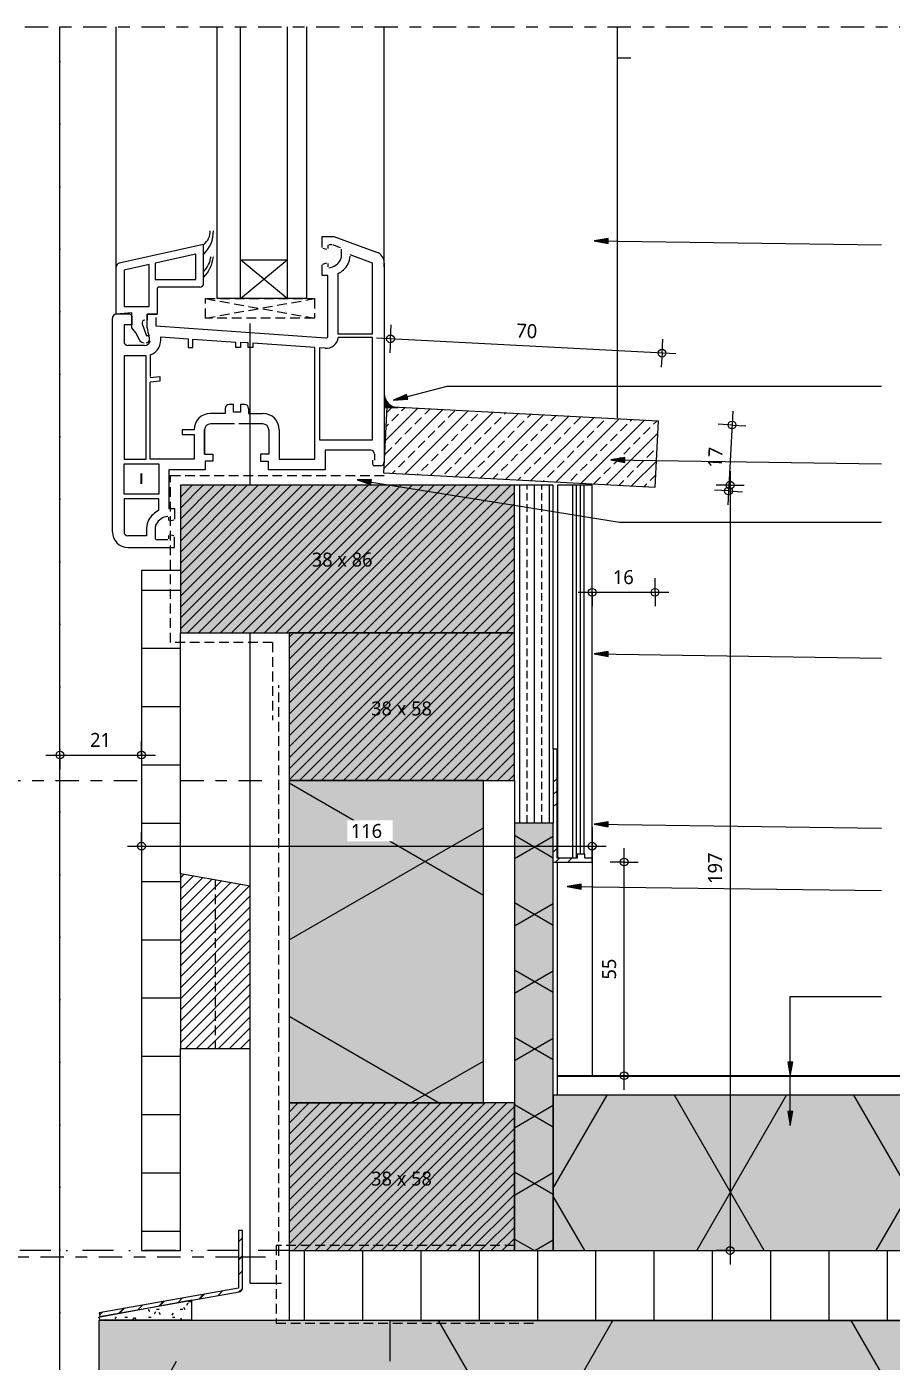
# Model space of a CAD drawing. Header units: millimetres. Extents: x 2457 to 4349, y 3067 to 7524.
# Drawn here: x 2913.5 to 3136, y 6836.5 to 7180 of the extents above; entities that cross this region are included whole.
import ezdxf

# ---------------------------------------------------------------- set-up
doc = ezdxf.new("R2010")
doc.units = ezdxf.units.MM
for name, pattern in [('MV_center', [15, 6, -3, 3, -3]), ('MV_hidden', [3.75, 2.5, -1.25]), ('MV_stramien', [16, 8, -4, 0, -4])]:
    doc.linetypes.add(name, pattern=pattern)
for name, color, linetype, lineweight in [('A-ANNO-DIMS', 211, 'Continuous', 13), ('A-ANNO-DIMS-2', 211, 'Continuous', 13), ('A-ANNO-NOTE', 131, 'Continuous', 18), ('A-DETL', 90, 'Continuous', 13), ('A-DETL-GENF', 92, 'Continuous', 18), ('A-DETL-MEDM', 33, 'Continuous', 25), ('G-ANNO-TEXT', 231, 'Continuous', 13)]:
    doc.layers.add(name, color=color, linetype=linetype, lineweight=lineweight)
doc.styles.add('Segoe UI_1', font='segoeui.ttf', dxfattribs={"height": 3.6})
doc.dimstyles.new('1_8_mm', dxfattribs={"dimscale": 304.8, "dimtxt": 3.77051, "dimasz": 0.006562, "dimexe": 0.011811, "dimexo": 0.0625, "dimgap": 0.003281, "dimtad": 1, "dimdec": 0, "dimzin": 0, "dimdsep": 46, "dimtxsty": 'Segoe UI_1', "dimblk1": 'DOTBLANK', "dimblk2": 'DOTBLANK', "dimsah": 1, "dimcen": 0.09, "dimdle": 0.011811, "dimazin": 0, "dimtfac": 1, "dimtdec": 4, "dimtix": 1, "dimtmove": 0, "dimatfit": 3, "dimfxl": 0.011811, "dimfxlon": 1, "dimtvp": 1, "dimtfill": 1, "dimtolj": 1, "dimtzin": 0, "dimarcsym": 2})

# ---------------------------------------------------------------- blocks, each defined once
blk = doc.blocks.new('NLRS_00_DI_maskeer - Type 1-4234790-Details Strandbaak Strandhuis 2_0')
at = {"layer": 'A-DETL-GENF', "linetype": 'MV_center'}
for p, q in [((-100, 0), (147.13, 0)), ((157.13, 0), (179, 0))]:
    blk.add_line(p, q, dxfattribs=at)
blk = doc.blocks.new('NLRS_00_DI_maskeer - Type 1-4234789-Details Strandbaak Strandhuis 2_0')
at = {"layer": 'A-DETL-GENF', "linetype": 'MV_center'}
for p, q in [((177.13, 0), (-100, 0)), ((184, 0), (178.13, 0))]:
    blk.add_line(p, q, dxfattribs=at)
blk = doc.blocks.new('31 dubbel_glas - Type 1-3252149-Details Strandbaak Strandhuis 2_0')
at = {"layer": 'A-DETL-GENF', "lineweight": 13}
for p, q in [((0, 23), (70, 23)), ((0, 0), (0, 23)), ((0, 17), (70, 17)), ((0, 5), (10, 17)), ((0, 17), (10, 5)), ((10, 17), (10, 5)), ((70, 5), (0, 5)), ((70, 0), (0, 0))]:
    blk.add_line(p, q, dxfattribs=at)
blk = doc.blocks.new('42 isolatie - Type 1-3779460-Details Strandbaak Strandhuis 2_0')
at = {"layer": 'A-DETL-GENF'}
blk.add_hatch(color=256, dxfattribs=at).paths.add_polyline_path([(0.28, 0.8), (83.28, 0.8), (83.28, 50.8), (0.28, 50.8), (0.28, 34.97)])
at = {"layer": 'A-DETL-GENF', "lineweight": 13}
h = blk.add_hatch(dxfattribs=at)
h.set_pattern_fill('FP_12', color=256, style=0, pattern_type=2)
h.set_pattern_definition([(60, (0, 0), (-45.033, 26), []), (120, (0, 0), (-45.033, -26), [])])
h.paths.add_polyline_path([(0.28, 0.8), (83.28, 0.8), (83.28, 50.8), (0.28, 50.8), (0.28, 34.97)])
at = {"layer": 'A-DETL-GENF'}
for p, q in [((83.28, 50.8), (0.28, 50.8)), ((0.28, 50.8), (0.28, 0.8)), ((83.28, 50.8), (0.28, 50.8)), ((83.28, 0.8), (83.28, 50.8)), ((0.28, 0.8), (83.28, 0.8)), ((0.28, 0.8), (83.28, 0.8))]:
    blk.add_line(p, q, dxfattribs=at)
blk = doc.blocks.new('42 isolatie - Type 1-3779071-Details Strandbaak Strandhuis 2_0')
at = {"layer": 'A-DETL-GENF'}
blk.add_hatch(color=256, dxfattribs=at).paths.add_polyline_path([(4.28, 0.8), (253.82, 0.8), (253.82, 89.8), (73.78, 89.8), (73.78, 79.3), (16.28, 79.3), (14.7, 79.19), (13.17, 78.89), (11.69, 78.39), (10.28, 77.69), (8.97, 76.82), (7.79, 75.79), (6.76, 74.6), (5.89, 73.3), (5.19, 71.89), (4.69, 70.41), (4.38, 68.88), (4.28, 67.3), (4.28, 59.63)])
at = {"layer": 'A-DETL-GENF', "lineweight": 13}
h = blk.add_hatch(dxfattribs=at)
h.set_pattern_fill('FP_13', color=256, style=0, pattern_type=2)
h.set_pattern_definition([(60, (-357.56, 184.11), (-79.674, 46), []), (120, (-357.56, 184.11), (-79.674, -46), [])])
h.paths.add_polyline_path([(4.28, 0.8), (253.82, 0.8), (253.82, 89.8), (73.78, 89.8), (73.78, 79.3), (16.28, 79.3), (14.7, 79.19), (13.17, 78.89), (11.69, 78.39), (10.28, 77.69), (8.97, 76.82), (7.79, 75.79), (6.76, 74.6), (5.89, 73.3), (5.19, 71.89), (4.69, 70.41), (4.38, 68.88), (4.28, 67.3), (4.28, 59.63)])
at = {"layer": 'A-DETL-GENF'}
for p, q in [((253.82, 89.8), (73.78, 89.8)), ((4.28, 0.8), (253.82, 0.8))]:
    blk.add_line(p, q, dxfattribs=at)
blk = doc.blocks.new('00 plaatmateriaal1 - d_10 mm-3252150-Details Strandbaak Strandhuis 2_0')
at = {"layer": 'A-DETL-GENF', "lineweight": 13}
h = blk.add_hatch(dxfattribs=at)
h.set_pattern_fill('FP_2', color=256, style=0, pattern_type=2)
h.set_pattern_definition([(90, (0, 0), (-15, 9e-16), [])])
h.paths.add_polyline_path([(175, -10), (175, 0), (0, 0), (0, -10), (133.96, -10)])
at = {"layer": 'A-DETL-MEDM', "lineweight": 18}
for p, q in [((0, 0), (0, -10)), ((78, 0), (16, 0)), ((175, 0), (123, 0)), ((175, -10), (175, 0)), ((0, -10), (175, -10))]:
    blk.add_line(p, q, dxfattribs=at)
blk = doc.blocks.new('00 plaatmateriaal1 - d_18 mm-3252151-Details Strandbaak Strandhuis 2_0')
at = {"layer": 'A-DETL-GENF', "lineweight": 13}
h = blk.add_hatch(dxfattribs=at)
h.set_pattern_fill('FP_1', color=256, style=0, pattern_type=2)
h.set_pattern_definition([(270, (0, 0), (-15, -9e-16), [])])
h.paths.add_polyline_path([(43.96, 18), (43.96, 0), (250, 0), (250, 18), (146.48, 18)])
at = {"layer": 'A-DETL-MEDM', "lineweight": 18}
for p, q in [((224, 18), (43.96, 18)), ((250, 0), (250, 18))]:
    blk.add_line(p, q, dxfattribs=at)
blk = doc.blocks.new('00 hout_rechthoekig_sls - SLS 38x58-V7-Details Strandbaak Strandhuis 2_0')
at = {"layer": 'A-DETL-GENF', "lineweight": 13}
blk.add_hatch(color=256, dxfattribs=at).paths.add_polyline_path([(58, 0), (58, 38), (0, 38), (0, 0), (15.83, 0)])
at = {"layer": 'A-DETL-MEDM', "lineweight": 13}
h = blk.add_hatch(dxfattribs=at)
h.set_pattern_fill('FP_14', color=256, style=0, pattern_type=2)
h.set_pattern_definition([(45, (-2981.011, -6864.998), (-1.41421356, 1.41421356), [])])
h.paths.add_polyline_path([(58, 0), (58, 38), (0, 38), (0, 0), (15.83, 0)])
at = {"layer": 'A-DETL-MEDM', "lineweight": 18}
for p, q in [((58, 38), (0, 38)), ((0, 38), (0, 0)), ((58, 38), (0, 38)), ((58, 0), (58, 38)), ((58, 0), (58, 38)), ((58, 0), (58, 38)), ((0, 0), (58, 0))]:
    blk.add_line(p, q, dxfattribs=at)
blk = doc.blocks.new('42 isolatie - Type 1-3779572-Details Strandbaak Strandhuis 2_0')
at = {"layer": 'A-DETL-GENF'}
blk.add_hatch(color=256, dxfattribs=at).paths.add_polyline_path([(138.32, 0.8), (138.32, 40.8), (0.28, 40.8), (0.28, 0.8), (35.8, 0.8)])
at = {"layer": 'A-DETL-GENF', "lineweight": 13}
h = blk.add_hatch(dxfattribs=at)
h.set_pattern_fill('FP_19', color=256, style=0, pattern_type=2)
h.set_pattern_definition([(60, (0, 0), (-34.641, 20), []), (120, (0, 0), (-34.641, -20), [])])
h.paths.add_polyline_path([(138.32, 0.8), (138.32, 40.8), (0.28, 40.8), (0.28, 0.8), (35.8, 0.8)])
at = {"layer": 'A-DETL-GENF'}
for p, q in [((138.32, 40.8), (0.28, 40.8)), ((0.28, 40.8), (0.28, 0.8)), ((138.32, 40.8), (0.28, 40.8)), ((0.28, 0.8), (138.32, 0.8)), ((0.28, 0.8), (138.32, 0.8))]:
    blk.add_line(p, q, dxfattribs=at)
blk = doc.blocks.new('00 hout_rechthoekig_sls - SLS 38x86-4309803-Details Strandbaak Strandhuis 2_0')
at = {"layer": 'A-DETL-GENF', "lineweight": 13}
blk.add_hatch(color=256, dxfattribs=at).paths.add_polyline_path([(0, 38), (0, 0), (86, 0), (86, 38), (58, 38)])
at = {"layer": 'A-DETL-MEDM', "lineweight": 13}
h = blk.add_hatch(dxfattribs=at)
h.set_pattern_fill('FP_20', color=256, style=0, pattern_type=2)
h.set_pattern_definition([(225, (3039.011, 7061.998), (1.41421356, -1.41421356), [])])
h.paths.add_polyline_path([(0, 38), (0, 0), (86, 0), (86, 38), (58, 38)])
at = {"layer": 'A-DETL-MEDM', "lineweight": 18}
for p, q in [((58, 38), (0, 38)), ((0, 38), (0, 0)), ((58, 38), (0, 38)), ((86, 38), (58, 38)), ((86, 38), (58, 38)), ((86, 0), (86, 38)), ((86, 0), (86, 38)), ((86, 0), (86, 38)), ((0, 0), (86, 0))]:
    blk.add_line(p, q, dxfattribs=at)
blk = doc.blocks.new('00 hout_rechthoekig_sls - SLS 38x58-V8-Details Strandbaak Strandhuis 2_0')
at = {"layer": 'A-DETL-GENF', "lineweight": 13}
blk.add_hatch(color=256, dxfattribs=at).paths.add_polyline_path([(58, 0), (58, 38), (0, 38), (0, 0)])
at = {"layer": 'A-DETL-MEDM', "lineweight": 13}
h = blk.add_hatch(dxfattribs=at)
h.set_pattern_fill('FP_21', color=256, style=0, pattern_type=2)
h.set_pattern_definition([(45, (-2981.011, -6985.998), (-1.41421356, 1.41421356), [])])
h.paths.add_polyline_path([(58, 0), (58, 38), (0, 38), (0, 0)])
at = {"layer": 'A-DETL-MEDM', "lineweight": 18}
for p, q in [((58, 38), (0, 38)), ((0, 38), (0, 0)), ((58, 38), (0, 38)), ((58, 0), (58, 38)), ((58, 0), (58, 38)), ((58, 0), (58, 38)), ((0, 0), (58, 0))]:
    blk.add_line(p, q, dxfattribs=at)
blk = doc.blocks.new('NLRS_00_DI_maskeer - Type 1-4234794-Details Strandbaak Strandhuis 2_0')
at = {"layer": 'A-DETL-GENF', "linetype": 'MV_center'}
blk.add_line((-100, 0), (240, 0), dxfattribs=at)
blk = doc.blocks.new('42 isolatie - Type 1-3779623-Details Strandbaak Strandhuis 2_0')
at = {"layer": 'A-DETL-GENF'}
blk.add_hatch(color=256, dxfattribs=at).paths.add_polyline_path([(0.28, 0.8), (110.28, 0.8), (110.28, 10.8), (0.28, 10.8)])
at = {"layer": 'A-DETL-GENF', "lineweight": 13}
h = blk.add_hatch(dxfattribs=at)
h.set_pattern_fill('FP_24', color=256, style=0, pattern_type=2)
h.set_pattern_definition([(60, (-2375.531, 120.812), (-12.99038, 7.5), []), (120, (-2375.531, 120.812), (-12.99038, -7.5), [])])
h.paths.add_polyline_path([(0.28, 0.8), (110.28, 0.8), (110.28, 10.8), (0.28, 10.8)])
at = {"layer": 'A-DETL-GENF'}
for p, q in [((110.28, 10.8), (0.28, 10.8)), ((0.28, 10.8), (0.28, 0.8)), ((110.28, 10.8), (0.28, 10.8)), ((0.28, 10.8), (0.28, 0.8)), ((110.28, 0.8), (110.28, 10.8)), ((110.28, 0.8), (110.28, 10.8)), ((0.28, 0.8), (110.28, 0.8)), ((0.28, 0.8), (110.28, 0.8))]:
    blk.add_line(p, q, dxfattribs=at)
blk = doc.blocks.new('DIMBLOCK58-Details Strandbaak Strandhuis 2_0')
at = {"layer": 'A-ANNO-DIMS-2'}
for p, q in [((3007.1, 7099.64), (3007.29, 7103.24)), ((3080.6, 7095.79), (3003.5, 7099.83)), ((3007.1, 7099.64), (3006.91, 7096.05)), ((3077, 7095.98), (3077.19, 7099.57)), ((3077, 7095.98), (3076.82, 7092.38))]:
    blk.add_line(p, q, dxfattribs=at)
for centre in [(3007.1, 7099.64), (3077, 7095.98)]:
    blk.add_circle(centre, 1, dxfattribs=at)
at = {"layer": 'A-ANNO-DIMS-2', "color": 0, "insert": (3039.61, 7103.64), "char_height": 3.6, "width": 6.5813, "attachment_point": 1, "rotation": 357, "line_spacing_factor": 1.142579, "style": 'Segoe UI_1', "bg_fill": 3, "box_fill_scale": 1.25, "bg_fill_color": 9, "bg_fill_true_color": 13158600, "bg_fill_transparency": 0}
blk.add_mtext('70', dxfattribs=at)
blk = doc.blocks.new('_DotBlank')
at = {"color": 0, "linetype": 'ByBlock', "lineweight": -2}
blk.add_line((-0.5, 0), (-1, 0), dxfattribs=at)
blk.add_circle((0, 0), 0.5, dxfattribs=at)
blk = doc.blocks.new('DIMBLOCK59-Details Strandbaak Strandhuis 2_0')
at = {"layer": 'A-ANNO-DIMS-2'}
for p, q in [((3095.21, 7081.07), (3093.94, 7056.9)), ((3095.02, 7077.48), (3091.42, 7077.66)), ((3095.02, 7077.48), (3098.61, 7077.29)), ((3094.13, 7060.5), (3090.53, 7060.69)), ((3094.13, 7060.5), (3097.72, 7060.31))]:
    blk.add_line(p, q, dxfattribs=at)
for centre in [(3095.02, 7077.48), (3094.13, 7060.5)]:
    blk.add_circle(centre, 1, dxfattribs=at)
at = {"layer": 'A-ANNO-DIMS-2', "color": 0, "insert": (3088.74, 7066.55), "char_height": 3.6, "width": 6.5813, "attachment_point": 1, "rotation": 87, "line_spacing_factor": 1.142579, "style": 'Segoe UI_1', "bg_fill": 3, "box_fill_scale": 1.25, "bg_fill_color": 9, "bg_fill_true_color": 13158600, "bg_fill_transparency": 0}
blk.add_mtext('17', dxfattribs=at)
blk = doc.blocks.new('DIMBLOCK65-Details Strandbaak Strandhuis 2_0')
at = {"layer": 'A-ANNO-DIMS-2'}
for p, q in [((3094.54, 7065.6), (3094.54, 6861.4)), ((3094.54, 7062), (3090.94, 7062)), ((3094.54, 7062), (3098.14, 7062)), ((3094.54, 6865), (3090.94, 6865)), ((3094.54, 6865), (3098.14, 6865))]:
    blk.add_line(p, q, dxfattribs=at)
for centre in [(3094.54, 7062), (3094.54, 6865)]:
    blk.add_circle(centre, 1, dxfattribs=at)
at = {"layer": 'A-ANNO-DIMS-2', "color": 0, "insert": (3088.84, 6959.38), "char_height": 3.6, "width": 9.8719, "attachment_point": 1, "rotation": 90, "line_spacing_factor": 1.142579, "style": 'Segoe UI_1', "bg_fill": 3, "box_fill_scale": 1.25, "bg_fill_color": 9, "bg_fill_true_color": 13158600, "bg_fill_transparency": 0}
blk.add_mtext('197', dxfattribs=at)
blk = doc.blocks.new('DIMBLOCK66-Details Strandbaak Strandhuis 2_0')
at = {"layer": 'A-ANNO-DIMS-2'}
for p, q in [((3059.01, 7034.43), (3059.01, 7038.03)), ((3075.2, 7034.43), (3075.2, 7038.03)), ((3055.41, 7034.43), (3078.8, 7034.43)), ((3059.01, 7034.43), (3059.01, 7030.83)), ((3075.2, 7034.43), (3075.2, 7030.83))]:
    blk.add_line(p, q, dxfattribs=at)
for centre in [(3059.01, 7034.43), (3075.2, 7034.43)]:
    blk.add_circle(centre, 1, dxfattribs=at)
at = {"layer": 'A-ANNO-DIMS-2', "color": 0, "insert": (3064.36, 7040.12), "char_height": 3.6, "width": 6.5813, "attachment_point": 1, "line_spacing_factor": 1.142579, "style": 'Segoe UI_1', "bg_fill": 3, "box_fill_scale": 1.25, "bg_fill_color": 9, "bg_fill_true_color": 13158600, "bg_fill_transparency": 0}
blk.add_mtext('16', dxfattribs=at)
blk = doc.blocks.new('DIMBLOCK67-Details Strandbaak Strandhuis 2_0')
at = {"layer": 'A-ANNO-DIMS-2'}
for p, q in [((2922.01, 6992.54), (2922.01, 6996.14)), ((2943.01, 6992.54), (2943.01, 6996.14)), ((2918.41, 6992.54), (2946.61, 6992.54)), ((2922.01, 6992.54), (2922.01, 6988.94)), ((2943.01, 6992.54), (2943.01, 6988.94))]:
    blk.add_line(p, q, dxfattribs=at)
for centre in [(2922.01, 6992.54), (2943.01, 6992.54)]:
    blk.add_circle(centre, 1, dxfattribs=at)
at = {"layer": 'A-ANNO-DIMS-2', "color": 0, "insert": (2929.77, 6998.23), "char_height": 3.6, "width": 6.5813, "attachment_point": 1, "line_spacing_factor": 1.142579, "style": 'Segoe UI_1', "bg_fill": 3, "box_fill_scale": 1.25, "bg_fill_color": 9, "bg_fill_true_color": 13158600, "bg_fill_transparency": 0}
blk.add_mtext('21', dxfattribs=at)
blk = doc.blocks.new('DIMBLOCK69-Details Strandbaak Strandhuis 2_0')
at = {"layer": 'A-ANNO-DIMS-2'}
for p, q in [((2943.01, 6969.1), (2943.01, 6972.7)), ((3059.01, 6969.1), (3059.01, 6972.7)), ((2939.41, 6969.1), (3062.61, 6969.1)), ((2943.01, 6969.1), (2943.01, 6965.5)), ((3059.01, 6969.1), (3059.01, 6965.5))]:
    blk.add_line(p, q, dxfattribs=at)
for centre in [(2943.01, 6969.1), (3059.01, 6969.1)]:
    blk.add_circle(centre, 1, dxfattribs=at)
at = {"layer": 'A-ANNO-DIMS-2', "color": 0, "insert": (2996.9, 6974.8), "char_height": 3.6, "width": 9.8719, "attachment_point": 1, "line_spacing_factor": 1.142579, "style": 'Segoe UI_1', "bg_fill": 3, "box_fill_scale": 1.25, "bg_fill_color": 9, "bg_fill_true_color": 13158600, "bg_fill_transparency": 0}
blk.add_mtext('116', dxfattribs=at)
blk = doc.blocks.new('DIMBLOCK70-Details Strandbaak Strandhuis 2_0')
at = {"layer": 'A-ANNO-DIMS-2'}
for p, q in [((3067.27, 6906.4), (3067.27, 6968.6)), ((3067.27, 6965), (3063.67, 6965)), ((3067.27, 6965), (3070.87, 6965)), ((3067.27, 6910), (3063.67, 6910)), ((3067.27, 6910), (3070.87, 6910))]:
    blk.add_line(p, q, dxfattribs=at)
for centre in [(3067.27, 6965), (3067.27, 6910)]:
    blk.add_circle(centre, 1, dxfattribs=at)
at = {"layer": 'A-ANNO-DIMS-2', "color": 0, "insert": (3061.57, 6934.76), "char_height": 3.6, "width": 6.5813, "attachment_point": 1, "rotation": 90, "line_spacing_factor": 1.142579, "style": 'Segoe UI_1', "bg_fill": 3, "box_fill_scale": 1.25, "bg_fill_color": 9, "bg_fill_true_color": 13158600, "bg_fill_transparency": 0}
blk.add_mtext('55', dxfattribs=at)

msp = doc.modelspace()

# ---------------------------------------------------------------- hatches: boundary and pattern name
at = {"layer": 'A-DETL-GENF'}
for color, points in [(9, [(3005.51, 7081.98), (3009.1, 7081.98), (3008.17, 7082.1), (3007.3, 7082.46), (3006.56, 7083.03), (3005.99, 7083.77), (3005.63, 7084.64), (3005.51, 7085.7), (3005.51, 7084.46)]), (7, [(2932.01, 6667), (3007.01, 6667), (3007.01, 6677.5), (2949.51, 6677.5), (2947.93, 6677.6), (2946.41, 6677.91), (2944.92, 6678.41), (2943.51, 6679.11), (2942.21, 6679.98), (2941.03, 6681.01), (2939.99, 6682.19), (2939.12, 6683.5), (2938.43, 6684.91), (2937.92, 6686.39), (2937.62, 6687.92), (2937.51, 6689.5), (2937.51, 6824.5), (2937.62, 6826.08), (2937.92, 6827.6), (2938.43, 6829.09), (2939.12, 6830.5), (2939.99, 6831.8), (2941.03, 6832.98), (2942.21, 6834.02), (2943.51, 6834.89), (2944.92, 6835.58), (2946.41, 6836.09), (2947.93, 6836.39), (2949.51, 6836.5), (3007.01, 6836.5), (3007.01, 6847), (2932.01, 6847), (2932.01, 6727.62)])]:
    msp.add_hatch(color=color, dxfattribs=at).paths.add_polyline_path(points)
at = {"layer": 'A-DETL-GENF', "lineweight": 13}
h = msp.add_hatch(dxfattribs=at)
h.set_pattern_fill('FP_16', color=254, style=0, pattern_type=2)
h.set_pattern_definition([(45, (0, 0), (-3.4124973, 3.4124973), []), (45, (3.412, 0), (-3.4124973, 3.4124973), [2.413, -1.206])])
h.paths.add_polyline_path([(3075.2, 7061.49), (3076.09, 7078.47), (3006.18, 7082.13), (3005.29, 7065.15), (3059.01, 7062.34)])
h = msp.add_hatch(dxfattribs=at)
h.set_pattern_fill('FP_17', color=250, style=0, pattern_type=2)
h.set_pattern_definition([(90, (0, 0), (-3.81, 2e-16), []), (90, (1.905, 0), (-3.81, 2e-16), [1.905, -0.9525])])
h.paths.add_polyline_path([(3049.01, 6975), (3049.01, 7062), (3039.01, 7062), (3039.01, 6975)])
h = msp.add_hatch(dxfattribs=at)
h.set_pattern_fill('FP_18', color=254, style=0, pattern_type=2)
h.set_pattern_definition([(90, (4, 0), (-10, 6e-16), []), (90, (5, 0), (-10, 6e-16), []), (90, (6, 0), (-10, 6e-16), []), (90, (7, 0), (-10, 6e-16), [])])
h.paths.add_polyline_path([(3059.01, 6966), (3059.01, 7062), (3050.12, 7062), (3050.12, 6966), (3055.17, 6966), (3055.17, 6967), (3057.17, 6967), (3057.17, 6966)])
h = msp.add_hatch(dxfattribs=at)
h.set_pattern_fill('FP_23', color=254, style=0, pattern_type=2)
h.set_pattern_definition([(45, (0, 0), (-8.980256, 8.980256), []), (45, (3.175, 0), (0, 17.960512), []), (45, (-3.175, 0), (0, 17.960512), [])])
h.paths.add_polyline_path([(3059.01, 6965), (3059.01, 6966), (3057.17, 6966), (3057.17, 6967), (3055.17, 6967), (3055.17, 6966), (3050.01, 6966), (3050.01, 6994.03), (3049.01, 6994.03), (3049.01, 6965)])
h = msp.add_hatch(dxfattribs=at)
h.set_pattern_fill('FP_22', color=250, style=0, pattern_type=2)
h.set_pattern_definition([(45, (0, 0), (-1.41421356, 1.41421356), [])])
h.paths.add_polyline_path([(2971.01, 6917), (2971.01, 6958.82), (2953.01, 6962), (2953.01, 6917)])
h = msp.add_hatch(dxfattribs=at)
h.set_pattern_fill('FP_15', color=254, style=0, pattern_type=2)
h.set_pattern_definition([(45, (0, 0), (-4.2426407, 4.2426407), []), (45, (0.2, 0), (-4.2426407, 4.2426407), []), (45, (4, 0), (-4.2426407, 4.2426407), [])])
h.paths.add_polyline_path([(2932.27, 6848.03), (2968.18, 6854.36), (2968.41, 6854.42), (2968.61, 6854.54), (2968.78, 6854.7), (2968.9, 6854.89), (2968.98, 6855.11), (2969.01, 6855.34), (2969.01, 6870.19), (2968.01, 6870.19), (2968.01, 6855.34), (2932.09, 6849.01), (2932.25, 6848.13)])
h = msp.add_hatch(dxfattribs=at)
h.set_pattern_fill('FP_6', color=254, style=0, pattern_type=2)
h.set_pattern_definition([(0, (0, 0), (8.128, 2.032), [0.67056, -5.425, 0.67056, -5.425, -32.512]), (0, (0, 0), (8.128, 2.032), [-12.192, 0.67056, -11.521, 0.67056, -5.425, -14.224]), (0, (0, 0), (8.128, 2.032), [-30.48, 0.67056, -3.393, 0.67056, -9.489]), (120, (3.048, 1.016), (-5.8237636, 6.0230545), [0.67056, -5.425, 0.67056, -5.425, -32.512]), (120, (3.048, 1.016), (-5.8237636, 6.0230545), [-12.192, 0.67056, -11.521, 0.67056, -5.425, -14.224]), (120, (3.048, 1.016), (-5.8237636, 6.0230545), [-30.48, 0.67056, -3.393, 0.67056, -9.489]), (240, (4.064, 5.08), (-2.3042364, -8.0550545), [0.67056, -5.425, 0.67056, -5.425, -32.512]), (240, (4.064, 5.08), (-2.3042364, -8.0550545), [-12.192, 0.67056, -11.521, 0.67056, -5.425, -14.224]), (240, (4.064, 5.08), (-2.3042364, -8.0550545), [-30.48, 0.67056, -3.393, 0.67056, -9.489])])
h.paths.add_polyline_path([(2932.18, 6847.14), (2955.94, 6847.14), (2955.94, 6852.2), (2931.94, 6847.81), (2932.04, 6847.77), (2932.12, 6847.71), (2932.18, 6847.63), (2932.23, 6847.54), (2932.25, 6847.44), (2932.25, 6847.33), (2932.23, 6847.23)])
at = {"layer": 'G-ANNO-TEXT'}
for points in [[(3059.54, 7124.88), (3063.13, 7124.2), (3063.15, 7125.47)], [(3007.89, 7083.84), (3011.54, 7084.15), (3011.21, 7085.37)], [(3063.84, 7068.56), (3067.43, 7067.87), (3067.45, 7069.14)], [(2998.57, 7063.37), (3002.02, 7062.17), (3002.22, 7063.43)], [(3059.54, 7018.56), (3063.13, 7017.88), (3063.15, 7019.15)], [(3052.62, 6958.71), (3056.21, 6958.03), (3056.22, 6959.3)], [(3110.02, 6909.89), (3110.65, 6913.49), (3109.38, 6913.49)], [(3110.02, 6897.18), (3110.65, 6900.78), (3109.38, 6900.78)]]:
    msp.add_hatch(color=7, dxfattribs=at).paths.add_polyline_path(points)

# ---------------------------------------------------------------- linework, layer by layer
at = {"layer": 'A-DETL', "linetype": 'MV_stramien', "lineweight": 18}
for p, q in [((2922.01, 6643.88), (2922.01, 7180)), ((2968.01, 6865), (2863.01, 6865)), ((2981.01, 6865), (2969.01, 6865))]:
    msp.add_line(p, q, dxfattribs=at)
at = {"layer": 'A-DETL'}
for p, q in [((2922.01, 6643.88), (2922.01, 7180)), ((2989.51, 7123.21), (2989.51, 7125.97)), ((2989.51, 7125.97), (2992.51, 7125.97)), ((2992.51, 7125.97), (3003.54, 7121.95)), ((2959.01, 7123.97), (2937.29, 7119.14)), ((2957.01, 7121.47), (2946.51, 7119.14)), ((2957.01, 7114.97), (2957.01, 7121.47)), ((2959.01, 7113.97), (2959.01, 7123.97)), ((2989.66, 7123.02), (2990.76, 7122.72)), ((2991.01, 7123.77), (2991.01, 7122.92)), ((2991.21, 7123.97), (2992.02, 7123.97)), ((2992.19, 7123.94), (2994.18, 7123.21)), ((2994.51, 7120.97), (2994.51, 7122.74)), ((3002.51, 7119.14), (2996.71, 7121.25)), ((2936.51, 7105.97), (2936.51, 7118.17)), ((2945.01, 7118.81), (2938.51, 7117.36)), ((2938.51, 7117.36), (2938.51, 7107.97)), ((2945.01, 7107.97), (2945.01, 7118.81)), ((2946.51, 7119.14), (2946.51, 7114.97)), ((2989.51, 7115.97), (2989.51, 7118.72)), ((2989.66, 7118.92), (2990.76, 7119.21)), ((2991.01, 7119.02), (2991.01, 7118.17)), ((3002.51, 7100.97), (3002.51, 7119.14)), ((3005.51, 7119.14), (3005.51, 7067.97)), ((2946.51, 7114.97), (2957.01, 7114.97)), ((2991.01, 7115.97), (2989.51, 7115.97)), ((2991.01, 7100.41), (2991.01, 7115.97)), ((2993.51, 7116.38), (2993.51, 7100.97)), ((2947.01, 7112.47), (2947.01, 7105.97)), ((2958.01, 7112.97), (2947.51, 7112.97)), ((2938.51, 7107.97), (2945.01, 7107.97)), ((2935.51, 7049.97), (2935.51, 7104.97)), ((2940.51, 7106.32), (2936.51, 7105.97)), ((2940.01, 7105.97), (2936.51, 7105.97)), ((2940.51, 7102.47), (2940.51, 7106.32)), ((2940.51, 7105.47), (2940.51, 7103.27)), ((2944.51, 7102.48), (2944.51, 7105.97)), ((2944.51, 7105.97), (2947.01, 7105.97)), ((2947.01, 7105.97), (2944.51, 7105.97)), ((2944.51, 7105.97), (2944.51, 7104.47)), ((2946.71, 7105.14), (2946.71, 7102.97)), ((2940.51, 7103.27), (2938.51, 7103.27)), ((2938.51, 7103.27), (2938.51, 7098.97)), ((2941.61, 7101.15), (2940.51, 7102.47)), ((2942.37, 7099.53), (2941.61, 7101.15)), ((2943.2, 7103.53), (2944.31, 7100.47)), ((2946.71, 7102.97), (2990.48, 7099.91)), ((2947.95, 7100.18), (2955.01, 7099.68)), ((2993.51, 7100.97), (3002.51, 7100.97)), ((2943.81, 7097.97), (2939.51, 7097.97)), ((2955.01, 7099.68), (2955.01, 7097.47)), ((2955.01, 7097.47), (2956.21, 7097.47)), ((2956.21, 7097.47), (2956.21, 7099.6)), ((2956.21, 7099.6), (2967.31, 7098.82)), ((2967.31, 7097.47), (2967.31, 7098.82)), ((2968.51, 7097.47), (2967.31, 7097.47)), ((2970.51, 7098.6), (2968.51, 7098.74)), ((2968.51, 7098.74), (2968.51, 7097.47)), ((2970.51, 7097.47), (2970.51, 7098.6)), ((2971.71, 7097.47), (2970.51, 7097.47)), ((2987.61, 7097.4), (2971.71, 7098.51)), ((2971.71, 7098.51), (2971.71, 7097.47)), ((2987.61, 7068.67), (2987.61, 7097.4)), ((2990.29, 7097.22), (2988.81, 7097.32)), ((2988.81, 7097.32), (2988.81, 7073.67)), ((3002.51, 7099.97), (2993.68, 7099.97)), ((3002.51, 7073.67), (3002.51, 7099.97)), ((2944.21, 7095.27), (2938.51, 7095.27)), ((2938.51, 7095.27), (2938.51, 7068.67)), ((2944.21, 7068.67), (2944.21, 7095.27)), ((2945.21, 7095.51), (2945.21, 7089.97)), ((2945.21, 7089.75), (2947.71, 7089.97)), ((2947.71, 7089.97), (2947.71, 7088.76)), ((2947.71, 7088.76), (2945.21, 7088.54)), ((2945.21, 7068.67), (2945.21, 7088.54)), ((2964.56, 7080.47), (2960.76, 7080.47)), ((2964.56, 7081.77), (2964.56, 7080.47)), ((2966.66, 7082.77), (2965.56, 7082.77)), ((2966.66, 7080.77), (2966.66, 7082.77)), ((2968.46, 7080.77), (2966.66, 7080.77)), ((2969.56, 7082.77), (2968.46, 7082.77)), ((2968.46, 7082.77), (2968.46, 7080.77)), ((2970.56, 7081.77), (2970.56, 7080.47)), ((2970.56, 7080.47), (2974.26, 7080.47)), ((2956.56, 7076.27), (2953.46, 7076.27)), ((2953.46, 7076.27), (2953.46, 7075.07)), ((2959.26, 7069.97), (2959.26, 7076.27)), ((2959.26, 7076.27), (2959.26, 7069.97)), ((2966.99, 7077.77), (2960.76, 7077.77)), ((2974.26, 7077.77), (2968.03, 7077.77)), ((2975.76, 7076.27), (2975.76, 7069.97)), ((2978.46, 7076.27), (2978.46, 7068.67)), ((2953.46, 7075.07), (2956.56, 7075.07)), ((2956.56, 7075.07), (2956.56, 7068.67)), ((2988.81, 7073.67), (3002.51, 7073.67)), ((2959.26, 7069.97), (2961.41, 7069.97)), ((2961.41, 7069.97), (2961.41, 7068.17)), ((2975.76, 7069.97), (2973.61, 7069.97)), ((2973.61, 7069.97), (2973.61, 7068.17)), ((3002.01, 7070.97), (2990.31, 7070.97)), ((2990.31, 7070.97), (2990.31, 7065.97)), ((3003.01, 7069.97), (3003.01, 7068.47)), ((2938.51, 7068.67), (2944.21, 7068.67)), ((2938.51, 7067.47), (2947.51, 7067.47)), ((2938.51, 7059.67), (2938.51, 7067.47)), ((2956.56, 7068.67), (2945.21, 7068.67)), ((2947.51, 7067.47), (2947.51, 7059.67)), ((2959.41, 7065.97), (2950.01, 7065.97)), ((2950.01, 7065.97), (2950.01, 7055.97)), ((2961.41, 7068.17), (2959.41, 7068.17)), ((2959.41, 7068.17), (2959.41, 7065.97)), ((2973.61, 7068.17), (2975.61, 7068.17)), ((2975.61, 7068.17), (2975.61, 7065.97)), ((2990.31, 7065.97), (2975.61, 7065.97)), ((2978.46, 7068.67), (2987.61, 7068.67)), ((3002.51, 7068.47), (3002.51, 7067.47)), ((3004.51, 7066.97), (3003.01, 7066.97)), ((2947.51, 7059.67), (2938.51, 7059.67)), ((2947.51, 7058.47), (2938.51, 7058.47)), ((2938.51, 7058.47), (2938.51, 7049.97)), ((2947.51, 7055.55), (2947.51, 7058.47)), ((2950.01, 7055.97), (2951.51, 7055.97)), ((2951.51, 7055.97), (2951.51, 7053.21)), ((2950.01, 7052.92), (2950.01, 7053.77)), ((2951.36, 7053.02), (2950.26, 7052.72)), ((2944.31, 7048.97), (2939.51, 7048.97)), ((2944.31, 7050.97), (2944.31, 7048.97)), ((2946.51, 7050.97), (2946.51, 7048.47)), ((2950.01, 7048.17), (2950.01, 7049.02)), ((2951.36, 7048.92), (2950.26, 7049.21)), ((2951.51, 7045.97), (2951.51, 7048.72)), ((2939.51, 7045.97), (2951.51, 7045.97)), ((2949.81, 7047.97), (2947.01, 7047.97)), ((3059.01, 6974), (3059.01, 6910)), ((2969.01, 6870.19), (2968.01, 6870.19)), ((2968.01, 6870.19), (2968.01, 6855.34)), ((2969.01, 6855.34), (2969.01, 6870.19)), ((2968.01, 6855.34), (2932.09, 6849.01)), ((2932.27, 6848.03), (2968.18, 6854.36)), ((2932.09, 6849.01), (2932.27, 6848.03))]:
    msp.add_line(p, q, dxfattribs=at)
at = {"layer": 'A-DETL', "lineweight": 18}
for p, q in [((2936.51, 7118.17), (2936.51, 7180)), ((3005.51, 7118.17), (3005.51, 7180)), ((3065.51, 7079.36), (3065.51, 7180)), ((3065.51, 7172), (3069.01, 7172)), ((2985.51, 7113), (2985.51, 7110)), ((2985.51, 7110), (2980.51, 7110)), ((2971.01, 7062), (2971.01, 7103.62)), ((3005.51, 7085.7), (3005.51, 7081.98)), ((3006.18, 7082.13), (3005.29, 7065.15)), ((3005.51, 7081.98), (3009.1, 7081.98)), ((3076.09, 7078.47), (3006.18, 7082.13)), ((3075.2, 7061.49), (3076.09, 7078.47)), ((3005.29, 7065.15), (3075.2, 7061.49)), ((3049.01, 7062), (3039.01, 7062)), ((3049.01, 6994.03), (3049.01, 7062)), ((3059.01, 7062), (3050.12, 7062)), ((3050.12, 7062), (3050.12, 6966)), ((3059.01, 6966), (3059.01, 7062)), ((2971.01, 6958.82), (2971.01, 7024)), ((3050.01, 6994.03), (3049.01, 6994.03)), ((3049.01, 6994.03), (3049.01, 6975)), ((3050.01, 6966), (3050.01, 6994.03)), ((3039.01, 6986), (3039.01, 6975)), ((3050.12, 6966), (3050.12, 6974)), ((3057.17, 6967), (3055.17, 6967)), ((3055.17, 6967), (3055.17, 6966)), ((3057.17, 6966), (3057.17, 6967)), ((3049.01, 6965), (3059.01, 6965)), ((3055.17, 6966), (3050.01, 6966)), ((3050.12, 6905), (3050.12, 6965)), ((3059.01, 6966), (3057.17, 6966)), ((3059.01, 6965), (3059.01, 6966)), ((2971.01, 6958.82), (2953.01, 6962)), ((2953.01, 6962), (2953.01, 6917)), ((2971.01, 6917), (2971.01, 6958.82)), ((2953.01, 6917), (2971.01, 6917)), ((2971.01, 6856.65), (2971.01, 6917)), ((2971.01, 6856.65), (2979.01, 6856.65)), ((2955.94, 6852.2), (2931.94, 6847.81)), ((2955.94, 6847.14), (2955.94, 6852.2)), ((2932.01, 6847), (2932.01, 6667)), ((3007.01, 6847), (2932.01, 6847)), ((2932.18, 6847.14), (2955.94, 6847.14)), ((3007.01, 6836.5), (3007.01, 6847))]:
    msp.add_line(p, q, dxfattribs=at)
at = {"layer": 'A-DETL', "linetype": 'MV_hidden'}
for p, q in [((2959.51, 7110), (2987.51, 7110)), ((2959.51, 7105), (2959.51, 7110)), ((2959.51, 7105), (2987.51, 7110)), ((2959.51, 7110), (2987.51, 7105)), ((2987.51, 7110), (2987.51, 7105)), ((2987.51, 7105), (2959.51, 7105))]:
    msp.add_line(p, q, dxfattribs=at)
at = {"layer": 'A-DETL', "lineweight": 25}
for p, q in [((2943.01, 7062.32), (2943.01, 7065)), ((3050.12, 6910), (3187.05, 6910))]:
    msp.add_line(p, q, dxfattribs=at)
at = {"layer": 'A-DETL', "linetype": 'MV_hidden', "lineweight": 18}
for p, q in [((2950.51, 7021.5), (2950.51, 7064.5)), ((2950.51, 7064.5), (3005.51, 7064.5)), ((2976.72, 7021.5), (2950.51, 7021.5)), ((2976.72, 7021.5), (2976.72, 7001.5)), ((2978.39, 6863.62), (2978.39, 7010.48)), ((2962.01, 6960.41), (2962.01, 6917)), ((3039.01, 6866.29), (2977.67, 6866.29)), ((2977.67, 6866.29), (2977.67, 6846.29)), ((2977.67, 6846.29), (3043.98, 6846.29))]:
    msp.add_line(p, q, dxfattribs=at)
at = {"layer": 'A-DETL'}
for centre, radius, start, end in [((2953.49, 7127.29), 8.03, 313.4826, 1.4944), ((2956.43, 7127.39), 4.29, 307.0989, 1.2501), ((2953.81, 7121.93), 7.19, 316.3418, 351.3758), ((2953.01, 7121.54), 8.53, 314.6597, 354.9101), ((2992.51, 7120.97), 2, 330.869, 0), ((2992.51, 7120.97), 4.2, 330.869, 0), ((3002.51, 7119.14), 3, 0, 70), ((2937.51, 7118.17), 1, 102.5288, 180), ((2990.76, 7121.94), 4, 276.7557, 330.869), ((2990.76, 7121.94), 6.2, 296.2998, 330.869), ((2958.01, 7113.97), 1, 270, 0), ((2947.51, 7112.47), 0.5, 90, 180), ((2936.51, 7104.97), 1, 90, 180), ((2940.01, 7105.47), 0.5, 0, 90), ((2943.85, 7103.77), 0.7, 90, 200), ((2944.31, 7099.67), 0.8, 356.5224, 90), ((2949.51, 7102.49), 5, 180.1893, 205.1893), ((2943.81, 7099.47), 4.2, 289.4712, 9.7234), ((2990.51, 7100.41), 0.5, 266.0034, 0), ((2939.51, 7098.97), 1, 180, 270), ((2943.73, 7100.17), 1.5, 205, 270), ((2943.81, 7099.47), 1.5, 269.8604, 347.1676), ((2944.21, 7099.57), 0.9, 270, 3.2787), ((2990.51, 7100.41), 3.2, 266.0062, 352.0778), ((2960.76, 7076.27), 4.2, 90, 180), ((2965.56, 7081.77), 1, 90, 180), ((2969.56, 7081.77), 1, 0, 90), ((2974.26, 7076.27), 4.2, 0, 90), ((2960.76, 7076.27), 1.5, 90, 180), ((2974.26, 7076.27), 1.5, 0, 90), ((3002.01, 7069.97), 1, 0, 90), ((3003.01, 7067.47), 0.5, 180, 270), ((3004.51, 7067.97), 1, 270, 0), ((2950.26, 7049.99), 6.2, 116.2944, 150.869), ((2948.51, 7050.97), 4.2, 150.869, 180), ((2950.26, 7049.99), 4, 96.7557, 150.869), ((2939.51, 7049.97), 4, 180, 270), ((2939.51, 7049.97), 1, 180, 270), ((2948.51, 7050.97), 2, 150.869, 180), ((2947.01, 7048.47), 0.5, 180, 270), ((2968.01, 6855.34), 1, 279.9973, 0), ((2931.81, 6847.39), 0.445, 326.7119, 72.3145)]:
    msp.add_arc(centre, radius, start, end, dxfattribs=at)
at = {"layer": 'A-DETL', "lineweight": 18}
msp.add_arc((3009.1, 7085.56), 3.59, 180, 270, dxfattribs=at)
at = {"layer": 'G-ANNO-TEXT', "color": 250}
for p, q in [((3063.15, 7125.47), (3059.54, 7124.88)), ((3059.54, 7124.88), (3063.13, 7124.2)), ((3059.54, 7124.88), (3133.49, 7123.83)), ((3063.13, 7124.2), (3063.15, 7125.47)), ((3007.89, 7083.84), (3021.71, 7087.5)), ((3021.71, 7087.5), (3133.49, 7087.5)), ((3011.21, 7085.37), (3007.89, 7083.84)), ((3007.89, 7083.84), (3011.54, 7084.15)), ((3011.54, 7084.15), (3011.21, 7085.37)), ((3067.45, 7069.14), (3063.84, 7068.56)), ((3063.84, 7068.56), (3067.43, 7067.87)), ((3067.43, 7067.87), (3067.45, 7069.14)), ((3002.22, 7063.43), (2998.57, 7063.37)), ((2998.57, 7063.37), (3002.02, 7062.17)), ((2998.57, 7063.37), (3066.03, 7052.5)), ((3002.02, 7062.17), (3002.22, 7063.43)), ((3063.15, 7019.15), (3059.54, 7018.56)), ((3059.54, 7018.56), (3063.13, 7017.88)), ((3059.54, 7018.56), (3133.49, 7017.5)), ((3063.13, 7017.88), (3063.15, 7019.15)), ((3056.22, 6959.3), (3052.62, 6958.71)), ((3052.62, 6958.71), (3056.21, 6958.03)), ((3052.62, 6958.71), (3133.49, 6957.65)), ((3056.21, 6958.03), (3056.22, 6959.3)), ((3110.02, 6930.35), (3133.49, 6930.35)), ((3110.02, 6897.18), (3110.02, 6930.35)), ((3110.02, 6930.35), (3133.49, 6930.35)), ((3110.02, 6909.89), (3110.02, 6930.35)), ((3110.65, 6913.49), (3109.38, 6913.49)), ((3109.38, 6913.49), (3110.02, 6909.89)), ((3110.02, 6909.89), (3110.65, 6913.49)), ((3110.65, 6900.78), (3109.38, 6900.78)), ((3109.38, 6900.78), (3110.02, 6897.18)), ((3110.02, 6897.18), (3110.65, 6900.78))]:
    msp.add_line(p, q, dxfattribs=at)

# ---------------------------------------------------------------- block references
at = {"layer": 'A-DETL-GENF', "linetype": 'MV_center'}
for name, p in [('NLRS_00_DI_maskeer - Type 1-4234794-Details Strandbaak Strandhuis 2_0', (2923.01, 7180)), ('NLRS_00_DI_maskeer - Type 1-4234790-Details Strandbaak Strandhuis 2_0', (2795.89, 6986.02)), ('NLRS_00_DI_maskeer - Type 1-4234789-Details Strandbaak Strandhuis 2_0', (2790.89, 6863.26))]:
    msp.add_blockref(name, p, dxfattribs=at)
at = {"layer": 'A-DETL-GENF', "lineweight": 13, "rotation": 90}
msp.add_blockref('31 dubbel_glas - Type 1-3252149-Details Strandbaak Strandhuis 2_0', (2985.51, 7110), dxfattribs=at)
at = {"layer": 'A-DETL-GENF'}
for name, p, rotation in [('42 isolatie - Type 1-3779460-Details Strandbaak Strandhuis 2_0', (3031.81, 6902.72), 90.00000000000067), ('42 isolatie - Type 1-3779623-Details Strandbaak Strandhuis 2_0', (3049.81, 6864.72), 90)]:
    msp.add_blockref(name, p, dxfattribs=dict(at, rotation=rotation))
for name, p in [('42 isolatie - Type 1-3779572-Details Strandbaak Strandhuis 2_0', (3048.73, 6864.2)), ('42 isolatie - Type 1-3779071-Details Strandbaak Strandhuis 2_0', (2933.23, 6757.2))]:
    msp.add_blockref(name, p, dxfattribs=at)
at = {"layer": 'A-DETL-MEDM', "lineweight": 13, "rotation": 180}
msp.add_blockref('00 hout_rechthoekig_sls - SLS 38x86-4309803-Details Strandbaak Strandhuis 2_0', (3039.01, 7062), dxfattribs=at)
at = {"layer": 'A-DETL-MEDM', "lineweight": 18}
for name, p, rotation in [('00 plaatmateriaal1 - d_10 mm-3252150-Details Strandbaak Strandhuis 2_0', (2953.01, 7040), 270.0000000000014), ('00 plaatmateriaal1 - d_18 mm-3252151-Details Strandbaak Strandhuis 2_0', (3231.01, 6865), 180)]:
    msp.add_blockref(name, p, dxfattribs=dict(at, rotation=rotation))
at = {"layer": 'A-DETL-MEDM', "lineweight": 13}
for name, p in [('00 hout_rechthoekig_sls - SLS 38x58-V8-Details Strandbaak Strandhuis 2_0', (2981.01, 6986)), ('00 hout_rechthoekig_sls - SLS 38x58-V7-Details Strandbaak Strandhuis 2_0', (2981.01, 6865))]:
    msp.add_blockref(name, p, dxfattribs=at)

# ---------------------------------------------------------------- texts
at = {"layer": 'A-ANNO-NOTE', "lineweight": 13, "char_height": 3.6, "width": 20.5232, "attachment_point": 1, "style": 'Segoe UI_1'}
for s, insert in [('38 x 86', (2986.84, 7044.64)), ('38 x 58', (3002.12, 7006.32)), ('38 x 58', (3002.12, 6885.32))]:
    msp.add_mtext(s, dxfattribs=dict(at, insert=insert))

# ---------------------------------------------------------------- dimensions: what is measured, and where the dimension line sits
at = {"layer": 'A-ANNO-DIMS'}
dim = msp.add_linear_dim(base=(3094.13, 7060.5), p1=(3091.42, 7077.66), p2=(3090.53, 7060.69), angle=87, dimstyle='1_8_mm', override={"dimpost": '<>', "dimfxl": 17}, dxfattribs=at)
dim.commit()
dim.dimension.update_dxf_attribs({"geometry": 'DIMBLOCK59-Details Strandbaak Strandhuis 2_0', "text_midpoint": (3091.74, 7069.14)})

# ---------------------------------------------------------------- next in the draw order: linework, layer by layer
at = {"layer": 'G-ANNO-TEXT', "color": 250}
msp.add_line((3063.84, 7068.56), (3133.49, 7067.5), dxfattribs=at)

# ---------------------------------------------------------------- next in the draw order: dimensions: what is measured, and where the dimension line sits
at = {"layer": 'A-ANNO-DIMS'}
for base, p1, p2, angle, override, picture, middle in [((3007.1, 7099.64), (3076.82, 7092.38), (3006.91, 7096.05), 357, {"dimpost": '<>', "dimfxl": 70}, 'DIMBLOCK58-Details Strandbaak Strandhuis 2_0', (3042.2, 7100.67)), ((3094.54, 6865), (3090.94, 7062), (3090.94, 6865), 90, {"dimpost": '<>', "dimfxl": 197}, 'DIMBLOCK65-Details Strandbaak Strandhuis 2_0', (3091.67, 6963.5))]:
    dim = msp.add_linear_dim(base=base, p1=p1, p2=p2, angle=angle, dimstyle='1_8_mm', override=override, dxfattribs=at)
    dim.commit()
    dim.dimension.update_dxf_attribs({"geometry": picture, "text_midpoint": middle})
for base, p1, p2, override, picture, middle in [((3075.2, 7034.43), (3059.01, 7038.03), (3075.2, 7038.03), {"dimpost": '<>', "dimfxl": 16.185721}, 'DIMBLOCK66-Details Strandbaak Strandhuis 2_0', (3067.1, 7037.3)), ((2943.01, 6992.54), (2922.01, 6996.14), (2943.01, 6996.14), {"dimpost": '<>', "dimfxl": 21}, 'DIMBLOCK67-Details Strandbaak Strandhuis 2_0', (2932.51, 6995.38)), ((3059.01, 6969.1), (2943.01, 6972.7), (3059.01, 6972.7), {"dimpost": '<>', "dimfxl": 116}, 'DIMBLOCK69-Details Strandbaak Strandhuis 2_0', (3001.01, 6971.97))]:
    dim = msp.add_linear_dim(base=base, p1=p1, p2=p2, dimstyle='1_8_mm', override=override, dxfattribs=at)
    dim.commit()
    dim.dimension.update_dxf_attribs({"geometry": picture, "text_midpoint": middle})

# ---------------------------------------------------------------- next in the draw order: hatches: boundary and pattern name
at = {"layer": 'G-ANNO-TEXT'}
msp.add_hatch(color=7, dxfattribs=at).paths.add_polyline_path([(3059.54, 6974.74), (3063.13, 6974.05), (3063.15, 6975.32)])

# ---------------------------------------------------------------- next in the draw order: linework, layer by layer
at = {"layer": 'G-ANNO-TEXT', "color": 250}
for p, q in [((3066.03, 7052.5), (3133.49, 7052.5)), ((3063.15, 6975.32), (3059.54, 6974.74)), ((3059.54, 6974.74), (3063.13, 6974.05)), ((3059.54, 6974.74), (3133.49, 6973.68)), ((3063.13, 6974.05), (3063.15, 6975.32))]:
    msp.add_line(p, q, dxfattribs=at)

# ---------------------------------------------------------------- next in the draw order: dimensions: what is measured, and where the dimension line sits
at = {"layer": 'A-ANNO-DIMS'}
dim = msp.add_linear_dim(base=(3067.27, 6965), p1=(3063.67, 6910), p2=(3063.67, 6965), angle=90, dimstyle='1_8_mm', override={"dimpost": '<>', "dimfxl": 55}, dxfattribs=at)
dim.commit()
dim.dimension.update_dxf_attribs({"geometry": 'DIMBLOCK70-Details Strandbaak Strandhuis 2_0', "text_midpoint": (3064.43, 6937.5)})

doc.saveas('drawing.dxf')
